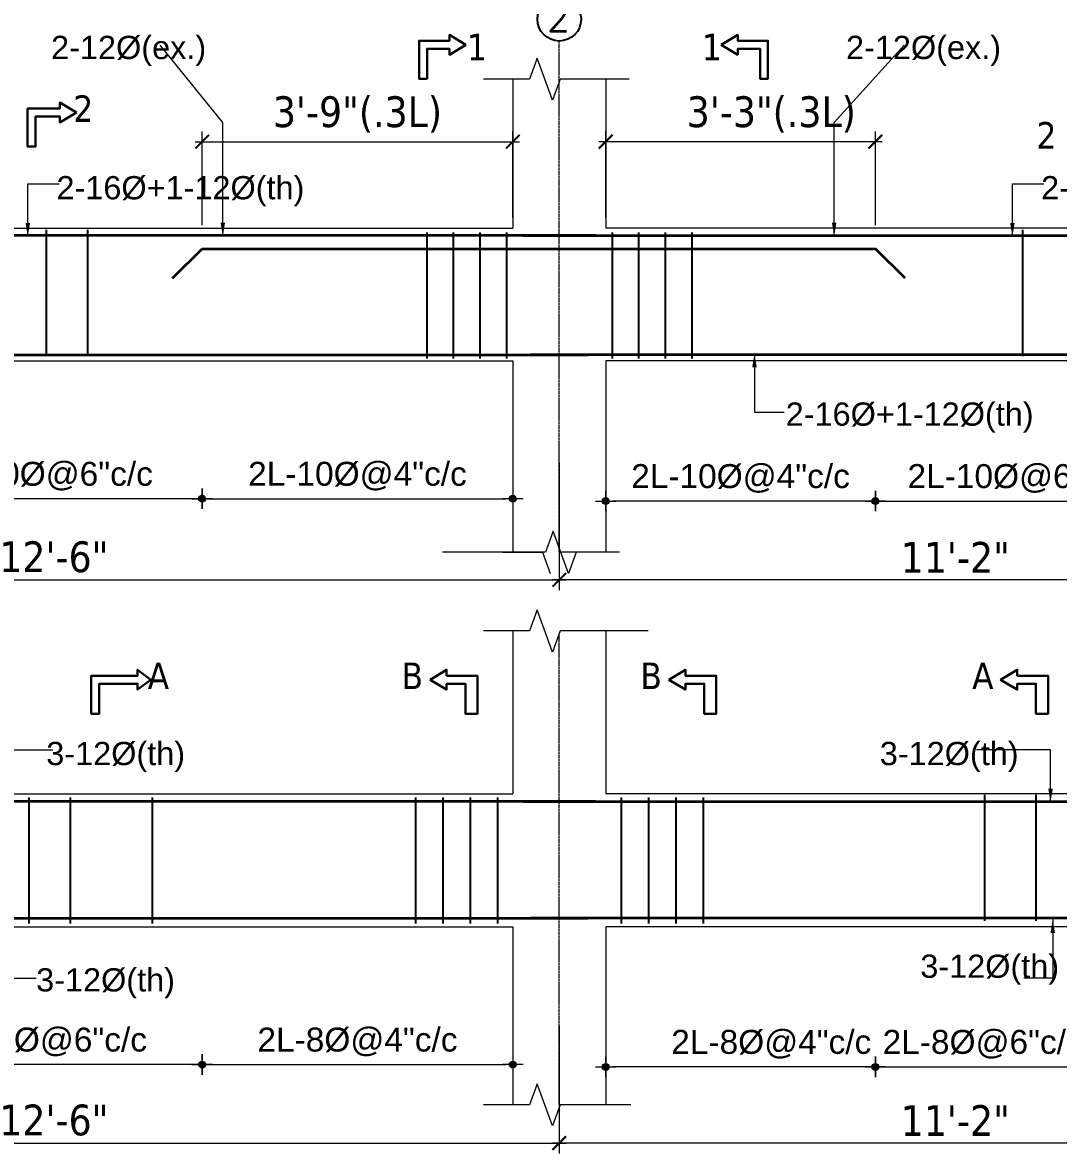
# Model space of a CAD drawing. Header units: inches. Extents: x 130993 to 274375, y -5108 to 103559.
# Drawn here: x 139394.2 to 139697.1, y 49363.1 to 49693.7 of the extents above; entities that cross this region are included whole.
import ezdxf

# ---------------------------------------------------------------- set-up
doc = ezdxf.new("R2010")
doc.units = ezdxf.units.IN
doc.header["$MEASUREMENT"] = 0
doc.header["$PDMODE"] = 2
doc.header["$PDSIZE"] = -3
doc.linetypes.add('CENTER2', pattern=[1.125, 0.75, -0.125, 0.125, -0.125])
for name, color, linetype, lineweight in [('Cen line', 5, 'CENTER2', 9), ('DIM', 5, 'Continuous', 9), ('DIMENSION', 142, 'Continuous', 20), ('HATCH', 9, 'Continuous', 9), ('LINE', 1, 'Continuous', 15), ('PLAN Stairs', 156, 'Continuous', 25), ('REN-1', 7, 'Continuous', 35), ('TEXT', 181, 'Continuous', 13), ('wall', 1, 'Continuous', 30)]:
    doc.layers.add(name, color=color, linetype=linetype, lineweight=lineweight)
doc.layers.add('STIRRUPS', color=7, linetype='Continuous')
doc.layers.add('T-TEXT', color=1, linetype='Continuous')
doc.styles.add('Arial', font='arial.ttf', dxfattribs={"width": 0.8, "height": 200})
doc.styles.add('ramon', font='arial.ttf', dxfattribs={"height": 7})
doc.styles.get("Standard").update_dxf_attribs({"font": 'txt.shx', "height": 6})
doc.styles.add('TAHOMA', font='tahoma.ttf', dxfattribs={"height": 9})
doc.dimstyles.new('1-2', dxfattribs={"dimscale": 0, "dimtxt": 8, "dimasz": 4, "dimexe": 3, "dimexo": 3, "dimgap": 3, "dimtad": 1, "dimdec": 0, "dimlfac": 0.25, "dimzin": 3, "dimdsep": 46, "dimlunit": 4, "dimtxsty": 'TAHOMA', "dimblk1": 'ARCHTICK', "dimblk2": 'ARCHTICK', "dimsah": 1, "dimcen": 0, "dimdle": 2, "dimclrd": 6, "dimclre": 6, "dimclrt": 7, "dimadec": 0, "dimazin": 0, "dimtfac": 0.333333, "dimtdec": 0, "dimtix": 1, "dimtofl": 0, "dimtmove": 0, "dimatfit": 2, "dimfxl": 1, "dimtolj": 1, "dimtzin": 0, "dimlwd": -1, "dimlwe": -1, "dimarcsym": 0})
doc.dimstyles.new('1-4', dxfattribs={"dimscale": 0, "dimtxt": 8, "dimasz": 4, "dimexe": 3, "dimexo": 3, "dimgap": 2, "dimtad": 1, "dimdec": 0, "dimlfac": 0.5, "dimzin": 3, "dimdsep": 46, "dimlunit": 4, "dimtxsty": 'TAHOMA', "dimblk1": 'ARCHTICK', "dimblk2": 'ARCHTICK', "dimsah": 1, "dimcen": 0, "dimdle": 2, "dimclrd": 6, "dimclre": 6, "dimclrt": 7, "dimadec": 0, "dimazin": 0, "dimtfac": 0.333333, "dimtdec": 0, "dimtmove": 1, "dimatfit": 2, "dimfxl": 1, "dimtolj": 1, "dimtzin": 0, "dimlwd": -1, "dimlwe": -1, "dimarcsym": 0})
doc.dimstyles.new('s4', dxfattribs={"dimtxt": 6, "dimasz": 2, "dimexe": 6, "dimexo": 18, "dimgap": 1.9375, "dimtad": 1, "dimdec": 0, "dimlfac": 0.5, "dimzin": 3, "dimdsep": 46, "dimlunit": 4, "dimtxsty": 'ramon', "dimblk": 'dot 2', "dimcen": 0.09375, "dimse1": 1, "dimse2": 1, "dimclrd": 1, "dimclre": 1, "dimclrt": 256, "dimadec": 0, "dimazin": 0, "dimtfac": 0.75, "dimtdec": 0, "dimtix": 1, "dimtmove": 1, "dimatfit": 3, "dimldrblk": 'DOT', "dimfxl": 1, "dimtolj": 1, "dimtzin": 0, "dimlwd": 9, "dimlwe": 9, "dimarcsym": 0})

# ---------------------------------------------------------------- blocks, each defined once
blk = doc.blocks.new('_ArchTick')
at = {"color": 0, "linetype": 'ByBlock', "const_width": 0.15}
blk.add_lwpolyline([(-0.5, -0.5), (0.5, 0.5)], dxfattribs=at)
blk = doc.blocks.new('*D2296')
at = {"layer": 'Defpoints', "color": 0}
for p in [(139551.13, 49568), (139818.72, 49568), (139551.13, 49530.81)]:
    blk.add_point(p, dxfattribs=at)
at = {"layer": 'DIMENSION', "color": 6}
for p, q in [((139551.13, 49565), (139551.13, 49527.81)), ((139818.72, 49565), (139818.72, 49527.81)), ((139820.72, 49530.81), (139549.13, 49530.81))]:
    blk.add_line(p, q, dxfattribs=at)
at = {"layer": 'DIMENSION', "color": 6, "xscale": 4, "yscale": 4, "zscale": 4, "rotation": 180}
blk.add_blockref('_ArchTick', (139551.13, 49530.81), dxfattribs=at)
at = {"layer": 'DIMENSION', "color": 6, "xscale": 4, "yscale": 4, "zscale": 4}
blk.add_blockref('_ArchTick', (139818.72, 49530.81), dxfattribs=at)
at = {"layer": 'DIMENSION', "color": 7, "insert": (139666.93, 49537.4), "char_height": 9, "attachment_point": 5, "style": 'TAHOMA'}
blk.add_mtext('\\A1;11\'-2"', dxfattribs=at)
blk = doc.blocks.new('*D2297')
at = {"layer": 'Defpoints', "color": 0}
for p in [(139818.72, 49431.94), (139551.13, 49403.34), (139551.13, 49366.15)]:
    blk.add_point(p, dxfattribs=at)
at = {"layer": 'DIMENSION', "color": 6}
for p, q in [((139818.72, 49428.94), (139818.72, 49363.15)), ((139551.13, 49400.34), (139551.13, 49363.15)), ((139820.72, 49366.15), (139549.13, 49366.15))]:
    blk.add_line(p, q, dxfattribs=at)
at = {"layer": 'DIMENSION', "color": 6, "xscale": 4, "yscale": 4, "zscale": 4, "rotation": 180}
blk.add_blockref('_ArchTick', (139551.13, 49366.15), dxfattribs=at)
at = {"layer": 'DIMENSION', "color": 6, "xscale": 4, "yscale": 4, "zscale": 4}
blk.add_blockref('_ArchTick', (139818.72, 49366.15), dxfattribs=at)
at = {"layer": 'DIMENSION', "color": 7, "insert": (139666.93, 49372.74), "char_height": 9, "attachment_point": 5, "style": 'TAHOMA'}
blk.add_mtext('\\A1;11\'-2"', dxfattribs=at)
blk = doc.blocks.new('*D2298')
at = {"layer": 'Defpoints', "color": 0}
for p in [(139564.71, 49658.91), (139564.71, 49633.61), (139643.56, 49631.51)]:
    blk.add_point(p, dxfattribs=at)
at = {"layer": 'DIM', "color": 6}
for p, q in [((139564.71, 49636.61), (139564.71, 49661.91)), ((139643.56, 49634.51), (139643.56, 49661.91)), ((139645.56, 49658.91), (139562.71, 49658.91))]:
    blk.add_line(p, q, dxfattribs=at)
at = {"layer": 'DIM', "color": 6, "xscale": 4, "yscale": 4, "zscale": 4, "rotation": 180}
blk.add_blockref('_ArchTick', (139564.71, 49658.91), dxfattribs=at)
at = {"layer": 'DIM', "color": 6, "xscale": 4, "yscale": 4, "zscale": 4}
blk.add_blockref('_ArchTick', (139643.56, 49658.91), dxfattribs=at)
at = {"layer": 'DIM', "color": 7, "insert": (139613.13, 49666.86), "char_height": 9, "attachment_point": 5, "style": 'TAHOMA'}
blk.add_mtext('\\A1;3\'-3"(.3L)', dxfattribs=at)
blk = doc.blocks.new('*D2300')
at = {"layer": 'Defpoints', "color": 0}
for p in [(139251.54, 49568), (139551.13, 49568), (139551.13, 49530.81)]:
    blk.add_point(p, dxfattribs=at)
at = {"layer": 'DIMENSION', "color": 6}
for p, q in [((139251.54, 49565), (139251.54, 49527.81)), ((139551.13, 49565), (139551.13, 49527.81)), ((139249.54, 49530.81), (139553.13, 49530.81))]:
    blk.add_line(p, q, dxfattribs=at)
at = {"layer": 'DIMENSION', "color": 6, "xscale": 4, "yscale": 4, "zscale": 4, "rotation": 180}
blk.add_blockref('_ArchTick', (139251.54, 49530.81), dxfattribs=at)
at = {"layer": 'DIMENSION', "color": 6, "xscale": 4, "yscale": 4, "zscale": 4}
blk.add_blockref('_ArchTick', (139551.13, 49530.81), dxfattribs=at)
at = {"layer": 'DIMENSION', "color": 7, "insert": (139403.34, 49537.49), "char_height": 9, "attachment_point": 5, "style": 'TAHOMA'}
blk.add_mtext('\\A1;12\'-6"', dxfattribs=at)
blk = doc.blocks.new('*D2301')
at = {"layer": 'Defpoints', "color": 0}
for p in [(139251.54, 49431.94), (139551.13, 49403.34), (139551.13, 49366.15)]:
    blk.add_point(p, dxfattribs=at)
at = {"layer": 'DIMENSION', "color": 6}
for p, q in [((139251.54, 49428.94), (139251.54, 49363.15)), ((139551.13, 49400.34), (139551.13, 49363.15)), ((139249.54, 49366.15), (139553.13, 49366.15))]:
    blk.add_line(p, q, dxfattribs=at)
at = {"layer": 'DIMENSION', "color": 6, "xscale": 4, "yscale": 4, "zscale": 4, "rotation": 180}
blk.add_blockref('_ArchTick', (139251.54, 49366.15), dxfattribs=at)
at = {"layer": 'DIMENSION', "color": 6, "xscale": 4, "yscale": 4, "zscale": 4}
blk.add_blockref('_ArchTick', (139551.13, 49366.15), dxfattribs=at)
at = {"layer": 'DIMENSION', "color": 7, "insert": (139403.34, 49372.83), "char_height": 9, "attachment_point": 5, "style": 'TAHOMA'}
blk.add_mtext('\\A1;12\'-6"', dxfattribs=at)
blk = doc.blocks.new('*D2302')
at = {"layer": 'Defpoints', "color": 0}
for p in [(139537.55, 49658.91), (139537.55, 49633.61), (139446.71, 49631.51)]:
    blk.add_point(p, dxfattribs=at)
at = {"layer": 'DIM', "color": 6}
for p, q in [((139446.71, 49634.51), (139446.71, 49661.91)), ((139537.55, 49636.61), (139537.55, 49661.91)), ((139444.71, 49658.91), (139539.55, 49658.91))]:
    blk.add_line(p, q, dxfattribs=at)
at = {"layer": 'DIM', "color": 6, "xscale": 4, "yscale": 4, "zscale": 4, "rotation": 180}
blk.add_blockref('_ArchTick', (139446.71, 49658.91), dxfattribs=at)
at = {"layer": 'DIM', "color": 6, "xscale": 4, "yscale": 4, "zscale": 4}
blk.add_blockref('_ArchTick', (139537.55, 49658.91), dxfattribs=at)
at = {"layer": 'DIM', "color": 7, "insert": (139492.13, 49666.86), "char_height": 9, "attachment_point": 5, "style": 'TAHOMA'}
blk.add_mtext('\\A1;3\'-9"(.3L)', dxfattribs=at)
blk = doc.blocks.new('dot1')
at = {"layer": 'HATCH'}
h = blk.add_hatch(color=256, dxfattribs=at)
edge = h.paths.add_edge_path()
edge.add_arc((0, 0), 1, 0, 360)
for p, q in [((3, 0), (-3, 0)), ((0, 3), (0, -3))]:
    blk.add_line(p, q, dxfattribs=at)
blk.add_circle((0, 0), 1, dxfattribs=at)
blk = doc.blocks.new('dot 2')
at = {"layer": 'HATCH', "xscale": 0.5, "yscale": 0.5, "zscale": 0.5}
blk.add_blockref('dot1', (0, 0), dxfattribs=at)
blk = doc.blocks.new('*D2305')
at = {"layer": 'Defpoints', "color": 0}
for p in [(139643.56, 49466.1), (139726.3, 49466.1), (139726.3, 49388.44)]:
    blk.add_point(p, dxfattribs=at)
at = {"layer": 'PLAN Stairs', "color": 1, "lineweight": 9}
blk.add_line((139645.56, 49388.44), (139724.3, 49388.44), dxfattribs=at)
at = {"layer": 'PLAN Stairs', "color": 1, "lineweight": 9, "xscale": 2, "yscale": 2, "zscale": 2, "rotation": 180}
blk.add_blockref('dot 2', (139643.56, 49388.44), dxfattribs=at)
at = {"layer": 'PLAN Stairs', "color": 1, "lineweight": 9, "xscale": 2, "yscale": 2, "zscale": 2}
blk.add_blockref('dot 2', (139726.3, 49388.44), dxfattribs=at)
at = {"layer": 'PLAN Stairs', "insert": (139674.93, 49395.04), "char_height": 7, "attachment_point": 5, "style": 'ramon'}
blk.add_mtext('\\A1;2L-8%%C@6"c/c', dxfattribs=at)
blk = doc.blocks.new('_Dot')
at = {"color": 0, "linetype": 'ByBlock', "lineweight": -2}
blk.add_line((-0.5, 0), (-1, 0), dxfattribs=at)
at = {"color": 0, "linetype": 'ByBlock', "const_width": 0.5}
blk.add_lwpolyline([(-0.25, 0, 1), (0.25, 0, 1)], format="xyb", close=True, dxfattribs=at)
blk = doc.blocks.new('*D2306')
at = {"layer": 'Defpoints', "color": 0}
for p in [(139564.71, 49468.21), (139643.56, 49466.1), (139564.71, 49388.44)]:
    blk.add_point(p, dxfattribs=at)
at = {"layer": 'PLAN Stairs', "color": 1, "lineweight": 9}
blk.add_line((139641.56, 49388.44), (139566.71, 49388.44), dxfattribs=at)
at = {"layer": 'PLAN Stairs', "color": 1, "lineweight": 9, "xscale": 2, "yscale": 2, "zscale": 2, "rotation": 180}
blk.add_blockref('dot 2', (139564.71, 49388.44), dxfattribs=at)
at = {"layer": 'PLAN Stairs', "color": 1, "lineweight": 9, "xscale": 2, "yscale": 2, "zscale": 2}
blk.add_blockref('dot 2', (139643.56, 49388.44), dxfattribs=at)
at = {"layer": 'PLAN Stairs', "insert": (139613.13, 49395.04), "char_height": 7, "attachment_point": 5, "style": 'ramon'}
blk.add_mtext('\\A1;2L-8%%C@4"c/c', dxfattribs=at)
blk = doc.blocks.new('*D2308')
at = {"layer": 'Defpoints', "color": 0}
for p in [(139355.96, 49466.78), (139446.71, 49466.78), (139355.96, 49389.12)]:
    blk.add_point(p, dxfattribs=at)
at = {"layer": 'PLAN Stairs', "color": 1, "lineweight": 9}
blk.add_line((139444.71, 49389.12), (139357.96, 49389.12), dxfattribs=at)
at = {"layer": 'PLAN Stairs', "color": 1, "lineweight": 9, "xscale": 2, "yscale": 2, "zscale": 2, "rotation": 180}
blk.add_blockref('dot 2', (139355.96, 49389.12), dxfattribs=at)
at = {"layer": 'PLAN Stairs', "color": 1, "lineweight": 9, "xscale": 2, "yscale": 2, "zscale": 2}
blk.add_blockref('dot 2', (139446.71, 49389.12), dxfattribs=at)
at = {"layer": 'PLAN Stairs', "insert": (139401.34, 49395.72), "char_height": 7, "attachment_point": 5, "style": 'ramon'}
blk.add_mtext('\\A1;2L-8%%C@6"c/c', dxfattribs=at)
blk = doc.blocks.new('*D2309')
at = {"layer": 'Defpoints', "color": 0}
for p in [(139537.55, 49468.89), (139446.71, 49466.78), (139537.55, 49389.12)]:
    blk.add_point(p, dxfattribs=at)
at = {"layer": 'PLAN Stairs', "color": 1, "lineweight": 9}
blk.add_line((139448.71, 49389.12), (139535.55, 49389.12), dxfattribs=at)
at = {"layer": 'PLAN Stairs', "color": 1, "lineweight": 9, "xscale": 2, "yscale": 2, "zscale": 2, "rotation": 180}
blk.add_blockref('dot 2', (139446.71, 49389.12), dxfattribs=at)
at = {"layer": 'PLAN Stairs', "color": 1, "lineweight": 9, "xscale": 2, "yscale": 2, "zscale": 2}
blk.add_blockref('dot 2', (139537.55, 49389.12), dxfattribs=at)
at = {"layer": 'PLAN Stairs', "insert": (139492.13, 49395.72), "char_height": 7, "attachment_point": 5, "style": 'ramon'}
blk.add_mtext('\\A1;2L-8%%C@4"c/c', dxfattribs=at)
blk = doc.blocks.new('*D2311')
at = {"layer": 'Defpoints', "color": 0}
for p in [(139643.56, 49631.51), (139726.3, 49631.51), (139726.3, 49553.85)]:
    blk.add_point(p, dxfattribs=at)
at = {"layer": 'PLAN Stairs', "color": 1, "lineweight": 9}
blk.add_line((139645.56, 49553.85), (139724.3, 49553.85), dxfattribs=at)
at = {"layer": 'PLAN Stairs', "color": 1, "lineweight": 9, "xscale": 2, "yscale": 2, "zscale": 2, "rotation": 180}
blk.add_blockref('dot 2', (139643.56, 49553.85), dxfattribs=at)
at = {"layer": 'PLAN Stairs', "color": 1, "lineweight": 9, "xscale": 2, "yscale": 2, "zscale": 2}
blk.add_blockref('dot 2', (139726.3, 49553.85), dxfattribs=at)
at = {"layer": 'PLAN Stairs', "insert": (139684.93, 49560.44), "char_height": 7, "attachment_point": 5, "style": 'ramon'}
blk.add_mtext('\\A1;{\\fArial Baltic|b0|i0|c186|p34;2L-}10{\\fArial Baltic|b0|i0|c186|p34;%%C@6"c/c}', dxfattribs=at)
blk = doc.blocks.new('*D2312')
at = {"layer": 'Defpoints', "color": 0}
for p in [(139564.71, 49633.61), (139643.56, 49631.51), (139564.71, 49553.85)]:
    blk.add_point(p, dxfattribs=at)
at = {"layer": 'PLAN Stairs', "color": 1, "lineweight": 9}
blk.add_line((139641.56, 49553.85), (139566.71, 49553.85), dxfattribs=at)
at = {"layer": 'PLAN Stairs', "color": 1, "lineweight": 9, "xscale": 2, "yscale": 2, "zscale": 2, "rotation": 180}
blk.add_blockref('dot 2', (139564.71, 49553.85), dxfattribs=at)
at = {"layer": 'PLAN Stairs', "color": 1, "lineweight": 9, "xscale": 2, "yscale": 2, "zscale": 2}
blk.add_blockref('dot 2', (139643.56, 49553.85), dxfattribs=at)
at = {"layer": 'PLAN Stairs', "insert": (139604.13, 49560.44), "char_height": 7, "attachment_point": 5, "style": 'ramon'}
blk.add_mtext('\\A1;{\\fArial Baltic|b0|i0|c186|p34;2L-}10{\\fArial Baltic|b0|i0|c186|p34;%%C@4"c/c}', dxfattribs=at)
blk = doc.blocks.new('*D2314')
at = {"layer": 'Defpoints', "color": 0}
for p in [(139355.96, 49632.19), (139446.71, 49632.19), (139355.96, 49554.53)]:
    blk.add_point(p, dxfattribs=at)
at = {"layer": 'PLAN Stairs', "color": 1, "lineweight": 9}
blk.add_line((139444.71, 49554.53), (139357.96, 49554.53), dxfattribs=at)
at = {"layer": 'PLAN Stairs', "color": 1, "lineweight": 9, "xscale": 2, "yscale": 2, "zscale": 2, "rotation": 180}
blk.add_blockref('dot 2', (139355.96, 49554.53), dxfattribs=at)
at = {"layer": 'PLAN Stairs', "color": 1, "lineweight": 9, "xscale": 2, "yscale": 2, "zscale": 2}
blk.add_blockref('dot 2', (139446.71, 49554.53), dxfattribs=at)
at = {"layer": 'PLAN Stairs', "insert": (139400.34, 49561.12), "char_height": 7, "attachment_point": 5, "style": 'ramon'}
blk.add_mtext('\\A1;{\\fArial Baltic|b0|i0|c186|p34;2L-}10{\\fArial Baltic|b0|i0|c186|p34;%%C@6"c/c}', dxfattribs=at)
blk = doc.blocks.new('*D2315')
at = {"layer": 'Defpoints', "color": 0}
for p in [(139446.71, 49632.19), (139537.55, 49634.29), (139537.55, 49554.53)]:
    blk.add_point(p, dxfattribs=at)
at = {"layer": 'PLAN Stairs', "color": 1, "lineweight": 9}
blk.add_line((139448.71, 49554.53), (139535.55, 49554.53), dxfattribs=at)
at = {"layer": 'PLAN Stairs', "color": 1, "lineweight": 9, "xscale": 2, "yscale": 2, "zscale": 2, "rotation": 180}
blk.add_blockref('dot 2', (139446.71, 49554.53), dxfattribs=at)
at = {"layer": 'PLAN Stairs', "color": 1, "lineweight": 9, "xscale": 2, "yscale": 2, "zscale": 2}
blk.add_blockref('dot 2', (139537.55, 49554.53), dxfattribs=at)
at = {"layer": 'PLAN Stairs', "insert": (139492.13, 49561.12), "char_height": 7, "attachment_point": 5, "style": 'ramon'}
blk.add_mtext('\\A1;{\\fArial Baltic|b0|i0|c186|p34;2L-}10{\\fArial Baltic|b0|i0|c186|p34;%%C@4"c/c}', dxfattribs=at)
blk = doc.blocks.new('*D2876')
at = {"layer": 'Defpoints', "color": 0, "ltscale": 10}
for p in [(135095.65, 50564.6), (135115.1, 50564.6), (135090.4, 50560.85)]:
    blk.add_point(p, dxfattribs=at)
at = {"layer": 'Defpoints', "color": 0}
for p in [(146892.3, 49597.66), (146905.44, 49597.66), (146905.44, 49563.66)]:
    blk.add_point(p, dxfattribs=at)
at = {"layer": 'DIM', "color": 6}
for p, q in [((146892.3, 49561.66), (146892.3, 49599.66)), ((146902.44, 49597.66), (146889.3, 49597.66)), ((146902.44, 49563.66), (146889.3, 49563.66))]:
    blk.add_line(p, q, dxfattribs=at)
at = {"layer": 'DIMENSION', "color": 6, "ltscale": 10}
for p, q in [((135115.1, 50564.6), (135115.1, 50568.6)), ((135098.65, 50564.6), (135118.1, 50564.6)), ((135093.4, 50560.85), (135118.1, 50560.85)), ((135115.1, 50560.85), (135115.1, 50556.85))]:
    blk.add_line(p, q, dxfattribs=at)
at = {"layer": 'DIM', "color": 6, "xscale": 4, "yscale": 4, "zscale": 4}
for p, rotation in [((146892.3, 49597.66), 90), ((146892.3, 49563.66), 270)]:
    blk.add_blockref('_ArchTick', p, dxfattribs=dict(at, rotation=rotation))
at = {"layer": 'DIMENSION', "color": 6, "ltscale": 10, "xscale": 4, "yscale": 4, "zscale": 4}
for p, rotation in [((135115.1, 50564.6), 270), ((135115.1, 50560.85), 90)]:
    blk.add_blockref('_ArchTick', p, dxfattribs=dict(at, rotation=rotation))
at = {"layer": 'DIM', "color": 7, "insert": (146885.69, 49580.66), "char_height": 9, "attachment_point": 5, "rotation": 90, "style": 'TAHOMA'}
blk.add_mtext('\\A1;1\'-5"', dxfattribs=at)
at = {"layer": 'DIMENSION', "color": 7, "ltscale": 10, "insert": (135107.49, 50562.72), "char_height": 9, "attachment_point": 5, "rotation": 90, "style": 'TAHOMA'}
blk.add_mtext('\\A1;1.5"', dxfattribs=at)
blk = doc.blocks.new('*D2877')
at = {"layer": 'Defpoints', "color": 0, "ltscale": 10}
for p in [(135090.4, 50560.85), (135115.1, 50560.85), (135090.98, 50501.1)]:
    blk.add_point(p, dxfattribs=at)
at = {"layer": 'Defpoints', "color": 0}
for p in [(146905.44, 49563.66), (146923.44, 49563.66), (146923.44, 49547.55)]:
    blk.add_point(p, dxfattribs=at)
at = {"layer": 'DIM', "color": 6}
for p, q in [((146905.44, 49560.66), (146905.44, 49544.55)), ((146923.44, 49560.66), (146923.44, 49544.55)), ((146903.44, 49547.55), (146925.44, 49547.55))]:
    blk.add_line(p, q, dxfattribs=at)
at = {"layer": 'DIMENSION', "color": 6, "ltscale": 10}
for p, q in [((135115.1, 50499.1), (135115.1, 50562.85)), ((135093.4, 50560.85), (135118.1, 50560.85)), ((135093.98, 50501.1), (135118.1, 50501.1))]:
    blk.add_line(p, q, dxfattribs=at)
at = {"layer": 'DIM', "color": 6, "xscale": 4, "yscale": 4, "zscale": 4, "rotation": 180}
blk.add_blockref('_ArchTick', (146905.44, 49547.55), dxfattribs=at)
at = {"layer": 'DIM', "color": 6, "xscale": 4, "yscale": 4, "zscale": 4}
blk.add_blockref('_ArchTick', (146923.44, 49547.55), dxfattribs=at)
at = {"layer": 'DIMENSION', "color": 6, "ltscale": 10, "xscale": 4, "yscale": 4, "zscale": 4}
for p, rotation in [((135115.1, 50560.85), 90), ((135115.1, 50501.1), 270)]:
    blk.add_blockref('_ArchTick', p, dxfattribs=dict(at, rotation=rotation))
at = {"layer": 'DIM', "color": 7, "insert": (146909.44, 49554.22), "char_height": 9, "attachment_point": 5, "style": 'TAHOMA'}
blk.add_mtext('\\A1;9"', dxfattribs=at)
at = {"layer": 'DIMENSION', "color": 7, "ltscale": 10, "insert": (135107.58, 50530.97), "char_height": 9, "attachment_point": 5, "rotation": 90, "style": 'TAHOMA'}
blk.add_mtext('\\A1;1-1"', dxfattribs=at)
blk = doc.blocks.new('*D2878')
at = {"layer": 'Defpoints', "color": 0, "ltscale": 10}
for p in [(135023.08, 50564.6), (135031.65, 50564.6), (135031.65, 50501.1)]:
    blk.add_point(p, dxfattribs=at)
at = {"layer": 'Defpoints', "color": 0}
for p in [(146940.3, 49432.18), (146953.44, 49432.18), (146953.44, 49404.18)]:
    blk.add_point(p, dxfattribs=at)
at = {"layer": 'DIM', "color": 6}
for p, q in [((146940.3, 49402.18), (146940.3, 49434.18)), ((146950.44, 49432.18), (146937.3, 49432.18)), ((146950.44, 49404.18), (146937.3, 49404.18))]:
    blk.add_line(p, q, dxfattribs=at)
at = {"layer": 'DIMENSION', "color": 6, "ltscale": 10}
for p, q in [((135028.65, 50564.6), (135020.08, 50564.6)), ((135023.08, 50499.1), (135023.08, 50566.6)), ((135028.65, 50501.1), (135020.08, 50501.1))]:
    blk.add_line(p, q, dxfattribs=at)
at = {"layer": 'DIM', "color": 6, "xscale": 4, "yscale": 4, "zscale": 4}
for p, rotation in [((146940.3, 49432.18), 90), ((146940.3, 49404.18), 270)]:
    blk.add_blockref('_ArchTick', p, dxfattribs=dict(at, rotation=rotation))
at = {"layer": 'DIMENSION', "color": 6, "ltscale": 10, "xscale": 4, "yscale": 4, "zscale": 4}
for p, rotation in [((135023.08, 50564.6), 90), ((135023.08, 50501.1), 270)]:
    blk.add_blockref('_ArchTick', p, dxfattribs=dict(at, rotation=rotation))
at = {"layer": 'DIM', "color": 7, "insert": (146933.71, 49420.18), "char_height": 9, "attachment_point": 5, "rotation": 90, "style": 'TAHOMA'}
blk.add_mtext('\\A1;1\'-2"', dxfattribs=at)
at = {"layer": 'DIMENSION', "color": 7, "ltscale": 10, "insert": (135015.56, 50532.85), "char_height": 9, "attachment_point": 5, "rotation": 90, "style": 'TAHOMA'}
blk.add_mtext('\\A1;1\'-4"', dxfattribs=at)
blk = doc.blocks.new('*D2879')
at = {"layer": 'Defpoints', "color": 0, "ltscale": 10}
for p in [(135031.65, 50574.69), (135031.65, 50564.6), (135095.65, 50564.6)]:
    blk.add_point(p, dxfattribs=at)
at = {"layer": 'Defpoints', "color": 0}
for p in [(146953.44, 49404.18), (146971.44, 49404.18), (146971.44, 49388.07)]:
    blk.add_point(p, dxfattribs=at)
at = {"layer": 'DIM', "color": 6}
for p, q in [((146953.44, 49401.18), (146953.44, 49385.07)), ((146971.44, 49401.18), (146971.44, 49385.07)), ((146951.44, 49388.07), (146973.44, 49388.07))]:
    blk.add_line(p, q, dxfattribs=at)
at = {"layer": 'DIMENSION', "color": 6, "ltscale": 10}
for p, q in [((135031.65, 50567.6), (135031.65, 50577.69)), ((135095.65, 50567.6), (135095.65, 50577.69)), ((135097.65, 50574.69), (135029.65, 50574.69))]:
    blk.add_line(p, q, dxfattribs=at)
at = {"layer": 'DIM', "color": 6, "xscale": 4, "yscale": 4, "zscale": 4, "rotation": 180}
blk.add_blockref('_ArchTick', (146953.44, 49388.07), dxfattribs=at)
at = {"layer": 'DIM', "color": 6, "xscale": 4, "yscale": 4, "zscale": 4}
blk.add_blockref('_ArchTick', (146971.44, 49388.07), dxfattribs=at)
at = {"layer": 'DIMENSION', "color": 6, "ltscale": 10, "xscale": 4, "yscale": 4, "zscale": 4, "rotation": 180}
blk.add_blockref('_ArchTick', (135031.65, 50574.69), dxfattribs=at)
at = {"layer": 'DIMENSION', "color": 6, "ltscale": 10, "xscale": 4, "yscale": 4, "zscale": 4}
blk.add_blockref('_ArchTick', (135095.65, 50574.69), dxfattribs=at)
at = {"layer": 'DIM', "color": 7, "insert": (146963.44, 49394.75), "char_height": 9, "attachment_point": 5, "style": 'TAHOMA'}
blk.add_mtext('\\A1;9"', dxfattribs=at)
at = {"layer": 'DIMENSION', "color": 7, "ltscale": 10, "insert": (135063.65, 50582.21), "char_height": 9, "attachment_point": 5, "style": 'TAHOMA'}
blk.add_mtext('\\A1;1\'-4"', dxfattribs=at)
blk = doc.blocks.new('*D2856')
at = {"layer": 'Defpoints', "color": 0, "ltscale": 10}
for p in [(135232.92, 50564.6), (135252.37, 50564.6), (135227.67, 50560.85)]:
    blk.add_point(p, dxfattribs=at)
at = {"layer": 'Defpoints', "color": 0}
for p in [(148024, 49558.86), (148144, 49558.86), (148024, 49541.07)]:
    blk.add_point(p, dxfattribs=at)
at = {"layer": 'DIMENSION', "color": 6, "ltscale": 10}
for p, q in [((135252.37, 50564.6), (135252.37, 50568.6)), ((135235.92, 50564.6), (135255.37, 50564.6)), ((135230.67, 50560.85), (135255.37, 50560.85)), ((135252.37, 50560.85), (135252.37, 50556.85))]:
    blk.add_line(p, q, dxfattribs=at)
at = {"layer": 'DIMENSION', "color": 6}
for p, q in [((148024, 49555.86), (148024, 49538.07)), ((148144, 49555.86), (148144, 49538.07)), ((148146, 49541.07), (148022, 49541.07))]:
    blk.add_line(p, q, dxfattribs=at)
at = {"layer": 'DIMENSION', "color": 6, "ltscale": 10, "xscale": 4, "yscale": 4, "zscale": 4}
for p, rotation in [((135252.37, 50564.6), 270), ((135252.37, 50560.85), 90)]:
    blk.add_blockref('_ArchTick', p, dxfattribs=dict(at, rotation=rotation))
at = {"layer": 'DIMENSION', "color": 6, "xscale": 4, "yscale": 4, "zscale": 4, "rotation": 180}
blk.add_blockref('_ArchTick', (148024, 49541.07), dxfattribs=at)
at = {"layer": 'DIMENSION', "color": 6, "xscale": 4, "yscale": 4, "zscale": 4}
blk.add_blockref('_ArchTick', (148144, 49541.07), dxfattribs=at)
at = {"layer": 'DIMENSION', "color": 7, "ltscale": 10, "insert": (135244.76, 50562.72), "char_height": 9, "attachment_point": 5, "rotation": 90, "style": 'TAHOMA'}
blk.add_mtext('\\A1;1.5"', dxfattribs=at)
at = {"layer": 'DIMENSION', "color": 7, "insert": (148084, 49547.75), "char_height": 9, "attachment_point": 5, "style": 'TAHOMA'}
blk.add_mtext('\\A1;5\'-0"', dxfattribs=at)
blk = doc.blocks.new('*D2872')
at = {"layer": 'Defpoints', "color": 0, "ltscale": 10}
for p in [(134950.38, 50560.85), (134975.07, 50560.85), (134950.96, 50501.1)]:
    blk.add_point(p, dxfattribs=at)
at = {"layer": 'Defpoints', "color": 0}
for p in [(147453.24, 49564.29), (147333.24, 49558.86), (147453.24, 49539.96)]:
    blk.add_point(p, dxfattribs=at)
at = {"layer": 'DIMENSION', "color": 6, "ltscale": 10}
for p, q in [((134975.07, 50499.1), (134975.07, 50562.85)), ((134953.38, 50560.85), (134978.07, 50560.85)), ((134953.96, 50501.1), (134978.07, 50501.1))]:
    blk.add_line(p, q, dxfattribs=at)
at = {"layer": 'PLAN Stairs', "color": 1, "lineweight": 9}
blk.add_line((147335.24, 49539.96), (147451.24, 49539.96), dxfattribs=at)
at = {"layer": 'DIMENSION', "color": 6, "ltscale": 10, "xscale": 4, "yscale": 4, "zscale": 4}
for p, rotation in [((134975.07, 50560.85), 90), ((134975.07, 50501.1), 270)]:
    blk.add_blockref('_ArchTick', p, dxfattribs=dict(at, rotation=rotation))
at = {"layer": 'PLAN Stairs', "color": 1, "lineweight": 9, "xscale": 2, "yscale": 2, "zscale": 2, "rotation": 180}
blk.add_blockref('dot 2', (147333.24, 49539.96), dxfattribs=at)
at = {"layer": 'PLAN Stairs', "color": 1, "lineweight": 9, "xscale": 2, "yscale": 2, "zscale": 2}
blk.add_blockref('dot 2', (147453.24, 49539.96), dxfattribs=at)
at = {"layer": 'DIMENSION', "color": 7, "ltscale": 10, "insert": (134967.56, 50530.97), "char_height": 9, "attachment_point": 5, "rotation": 90, "style": 'TAHOMA'}
blk.add_mtext('\\A1;1-1"', dxfattribs=at)
at = {"layer": 'PLAN Stairs', "insert": (147393.24, 49545.47), "char_height": 7, "attachment_point": 5, "style": 'ramon'}
blk.add_mtext('\\A1;5\'-0"', dxfattribs=at)

msp = doc.modelspace()

# ---------------------------------------------------------------- linework, layer by layer
at = {"layer": 'Cen line'}
for p, q in [((139551.13, 49539.08), (139551.13, 49688.34)), ((139551.13, 49377.55), (139551.13, 49515.07))]:
    msp.add_line(p, q, dxfattribs=at)
at = {"layer": 'DIMENSION'}
msp.add_lwpolyline([(139512.77, 49633.61), (139537.55, 49633.61)], dxfattribs=at)
at = {"layer": 'HATCH'}
for p, q in [((139544.7, 49683.36), (139542.45, 49677.19)), ((139544.7, 49683.36), (139542.45, 49677.19)), ((139544.7, 49683.36), (139542.45, 49677.19)), ((139549.19, 49671.02), (139544.7, 49683.36)), ((139551.43, 49677.19), (139549.19, 49671.02)), ((139549.33, 49545.05), (139547.08, 49538.87)), ((139553.82, 49532.7), (139549.33, 49545.05)), ((139553.82, 49532.7), (139549.33, 49545.05)), ((139546.2, 49538.87), (139548.45, 49532.7)), ((139556.06, 49538.87), (139553.82, 49532.7)), ((139556.06, 49538.87), (139553.82, 49532.7)), ((139544.7, 49522.06), (139542.45, 49515.89)), ((139544.7, 49522.06), (139542.45, 49515.89)), ((139544.7, 49522.06), (139542.45, 49515.89)), ((139549.19, 49509.72), (139544.7, 49522.06)), ((139551.43, 49515.89), (139549.19, 49509.72)), ((139544.7, 49383.52), (139542.45, 49377.35)), ((139544.7, 49383.52), (139542.45, 49377.35)), ((139544.7, 49383.52), (139542.45, 49377.35)), ((139549.19, 49371.18), (139544.7, 49383.52)), ((139551.43, 49377.35), (139549.19, 49371.18))]:
    msp.add_line(p, q, dxfattribs=at)
at = {"layer": 'HATCH', "linetype": 'Continuous'}
for points in [[(139542.45, 49677.19), (139528.96, 49677.19)], [(139542.45, 49677.19), (139528.96, 49677.19)], [(139542.45, 49677.19), (139528.96, 49677.19)], [(139568.79, 49677.19), (139551.43, 49677.19)], [(139571.62, 49677.19), (139551.43, 49677.19)], [(139571.62, 49677.19), (139551.43, 49677.19)], [(139542.45, 49538.87), (139516.96, 49538.87)], [(139547.08, 49538.87), (139533.59, 49538.87)], [(139547.08, 49538.87), (139533.59, 49538.87)], [(139534.67, 49538.87), (139546.2, 49538.87)], [(139568.79, 49538.87), (139551.43, 49538.87)], [(139567.6, 49538.87), (139556.06, 49538.87)], [(139567.6, 49538.87), (139556.06, 49538.87)], [(139542.45, 49515.89), (139528.96, 49515.89)], [(139542.45, 49515.89), (139528.96, 49515.89)], [(139542.45, 49515.89), (139528.96, 49515.89)], [(139568.79, 49515.89), (139551.43, 49515.89)], [(139577.15, 49515.89), (139551.43, 49515.89)], [(139577.15, 49515.89), (139551.43, 49515.89)], [(139542.45, 49377.35), (139528.96, 49377.35)], [(139542.45, 49377.35), (139528.96, 49377.35)], [(139542.45, 49377.35), (139528.96, 49377.35)], [(139568.79, 49377.35), (139551.43, 49377.35)], [(139572.09, 49377.35), (139551.43, 49377.35)], [(139572.09, 49377.35), (139551.43, 49377.35)]]:
    msp.add_lwpolyline(points, dxfattribs=at)
at = {"layer": 'LINE'}
for p, q in [((139537.55, 49677.19), (139537.55, 49633.61)), ((139537.55, 49677.19), (139537.55, 49633.61)), ((139537.55, 49677.19), (139537.55, 49633.61)), ((139537.55, 49677.19), (139537.55, 49633.61)), ((139537.55, 49677.19), (139537.55, 49633.61)), ((139564.71, 49677.19), (139564.71, 49633.61)), ((139564.71, 49677.19), (139564.71, 49633.61)), ((139265.12, 49633.61), (139537.55, 49633.61)), ((139805.14, 49633.61), (139564.71, 49633.61)), ((139265.12, 49594.81), (139537.55, 49594.81)), ((139537.55, 49594.81), (139537.55, 49538.87)), ((139537.55, 49594.81), (139537.55, 49538.87)), ((139537.55, 49594.81), (139537.55, 49538.87)), ((139537.55, 49594.81), (139537.55, 49538.87)), ((139537.55, 49594.81), (139537.55, 49538.87)), ((139564.71, 49594.81), (139564.71, 49538.87)), ((139805.14, 49594.81), (139564.71, 49594.81)), ((139564.71, 49594.81), (139564.71, 49538.87)), ((139537.55, 49515.89), (139537.55, 49468.28)), ((139537.55, 49515.89), (139537.55, 49468.28)), ((139537.55, 49515.89), (139537.55, 49468.28)), ((139537.55, 49515.89), (139537.55, 49468.28)), ((139537.55, 49515.89), (139537.55, 49468.28)), ((139564.71, 49515.89), (139564.71, 49468.28)), ((139564.71, 49515.89), (139564.71, 49468.28)), ((139265.12, 49468.28), (139537.55, 49468.28)), ((139805.14, 49468.28), (139564.71, 49468.28)), ((139265.12, 49429.41), (139537.55, 49429.41)), ((139537.55, 49429.41), (139537.55, 49377.35)), ((139537.55, 49429.41), (139537.55, 49377.35)), ((139537.55, 49429.41), (139537.55, 49377.35)), ((139537.55, 49429.41), (139537.55, 49377.35)), ((139537.55, 49429.41), (139537.55, 49377.35)), ((139564.71, 49429.41), (139564.71, 49377.35)), ((139564.71, 49429.41), (139564.71, 49377.35)), ((139805.14, 49429.41), (139564.71, 49429.41))]:
    msp.add_line(p, q, dxfattribs=at)
at = {"layer": 'REN-1'}
for p, q in [((139561.73, 49631.51), (139240.95, 49631.51)), ((139540.54, 49631.51), (139829.32, 49631.51)), ((139438.03, 49619.04), (139446.71, 49627.63)), ((139446.71, 49627.63), (139643.56, 49627.63)), ((139540.54, 49627.63), (139624.17, 49627.63)), ((139652.23, 49619.04), (139643.56, 49627.63)), ((139243.21, 49596.59), (139559.46, 49596.6)), ((139827.05, 49596.59), (139542.81, 49596.6)), ((139561.73, 49466.04), (139244.29, 49466.04)), ((139540.54, 49466.04), (139825.98, 49466.04)), ((139540.54, 49466.04), (139547.72, 49466.04)), ((139242.02, 49431.94), (139559.46, 49431.94)), ((139828.25, 49431.94), (139542.81, 49431.94)), ((139549.98, 49431.94), (139542.81, 49431.94))]:
    msp.add_line(p, q, dxfattribs=at)
at = {"layer": 'STIRRUPS'}
for p, q in [((139401.15, 49633.12), (139401.15, 49596.25)), ((139413.15, 49633.12), (139413.15, 49596.25)), ((139512.4, 49632.36), (139512.4, 49595.49)), ((139520.16, 49632.36), (139520.16, 49595.49)), ((139527.92, 49632.36), (139527.92, 49595.49)), ((139535.68, 49632.36), (139535.68, 49595.49)), ((139566.59, 49632.36), (139566.59, 49595.49)), ((139574.35, 49632.36), (139574.35, 49595.49)), ((139582.11, 49632.36), (139582.11, 49595.49)), ((139589.87, 49632.36), (139589.87, 49595.49)), ((139686.54, 49633.12), (139686.54, 49596.25)), ((139396.08, 49467.23), (139396.08, 49430.36)), ((139408.08, 49467.23), (139408.08, 49430.36)), ((139408.08, 49467.23), (139408.08, 49430.36)), ((139432.08, 49467.23), (139432.08, 49430.36)), ((139509.08, 49467.23), (139509.08, 49430.36)), ((139517.08, 49467.23), (139517.08, 49430.36)), ((139525.08, 49467.23), (139525.08, 49430.36)), ((139533.08, 49467.23), (139533.08, 49430.36)), ((139569.19, 49467.23), (139569.19, 49430.36)), ((139577.19, 49467.23), (139577.19, 49430.36)), ((139585.19, 49467.23), (139585.19, 49430.36)), ((139593.19, 49467.23), (139593.19, 49430.36)), ((139675.5, 49467.97), (139675.5, 49431.11)), ((139690.5, 49467.97), (139690.5, 49431.11))]:
    msp.add_line(p, q, dxfattribs=at)
at = {"layer": 'T-TEXT', "ltscale": 0.5}
msp.add_circle((139551.13, 49694.72), 6.38, dxfattribs=at)
at = {"layer": 'wall'}
for points in [[(139523.86, 49687.23), (139519, 49690.13), (139519, 49688.4), (139510.16, 49688.4), (139510.16, 49677.29), (139512.49, 49677.29), (139512.49, 49686.07), (139519, 49686.07), (139519, 49684.34)], [(139598.45, 49687.23), (139603.32, 49690.13), (139603.32, 49688.4), (139612.16, 49688.4), (139612.16, 49677.29), (139609.83, 49677.29), (139609.83, 49686.07), (139603.32, 49686.07), (139603.32, 49684.34)], [(139409.95, 49667.45), (139405.09, 49670.34), (139405.09, 49668.61), (139395.69, 49668.61), (139395.69, 49657.5), (139398.02, 49657.5), (139398.02, 49666.28), (139405.09, 49666.28), (139405.09, 49664.56)], [(139431.7, 49501.61), (139427.84, 49504.51), (139427.84, 49502.78), (139414.31, 49502.78), (139414.31, 49491.67), (139416.63, 49491.67), (139416.63, 49500.45), (139427.84, 49500.45), (139427.84, 49498.72)], [(139513.35, 49501.61), (139518.21, 49504.51), (139518.21, 49502.78), (139527.21, 49502.78), (139527.21, 49491.67), (139523.68, 49491.67), (139523.68, 49500.45), (139518.21, 49500.45), (139518.21, 49498.72)], [(139583.18, 49501.61), (139588.04, 49504.51), (139588.04, 49502.78), (139597.04, 49502.78), (139597.04, 49491.67), (139593.51, 49491.67), (139593.51, 49500.45), (139588.04, 49500.45), (139588.04, 49498.72)], [(139680.18, 49501.61), (139685.04, 49504.51), (139685.04, 49502.78), (139694.04, 49502.78), (139694.04, 49491.67), (139690.51, 49491.67), (139690.51, 49500.45), (139685.04, 49500.45), (139685.04, 49498.72)]]:
    msp.add_lwpolyline(points, close=True, dxfattribs=at)

# ---------------------------------------------------------------- texts
at = {"layer": 'DIMENSION', "style": 'TAHOMA'}
for s, p in [('1', (139524.15, 49682.68)), ('1', (139592.83, 49682.68)), ('2', (139409.05, 49664.71)), ('2', (139690.67, 49656.9)), ('A', (139430.8, 49498.88)), ('B', (139505.02, 49498.88)), ('B', (139574.85, 49498.88)), ('A', (139671.85, 49498.88))]:
    msp.add_text(s, height=7.76, dxfattribs=at).set_placement(p)
at = {"layer": 'T-TEXT', "ltscale": 0.5, "insert": (139550.88, 49698.95), "char_height": 7.76, "width": 8.73, "attachment_point": 2}
msp.add_mtext('{\\C1;2}', dxfattribs=at)
at = {"layer": 'TEXT', "style": 'Arial'}
for s, p in [('2-12%%C(ex.)', (139402.56, 49683.07)), ('2-12%%C(ex.)', (139634.98, 49683.07)), ('2-16%%C+1-12%%C(th)', (139404.12, 49642.06)), ('2-16%%C+1-12%%C(th)', (139692.02, 49642.06)), ('2-16%%C+1-12%%C(th)', (139617.34, 49575.88)), ('3-12%%C(th)', (139401.14, 49476.65)), ('3-12%%C(th)', (139644.85, 49476.65)), ('3-12%%C(th)', (139656.7, 49414.47)), ('3-12%%C(th)', (139398.18, 49410.48))]:
    msp.add_text(s, height=6.79, dxfattribs=at).set_placement(p)

# ---------------------------------------------------------------- dimensions: what is measured, and where the dimension line sits
at = {"layer": 'DIM'}
for base, p1, p2, picture, middle in [((146971.44, 49388.07), (146953.44, 49404.18), (146971.44, 49404.18), '*D2879', (146963.44, 49388.07)), ((146923.44, 49547.55), (146905.44, 49563.66), (146923.44, 49563.66), '*D2877', (146909.44, 49547.55))]:
    dim = msp.add_linear_dim(base=base, p1=p1, p2=p2, dimstyle='1-4', override={"dimscale": 1}, dxfattribs=at)
    dim.commit()
    dim.dimension.update_dxf_attribs({"geometry": picture, "text_midpoint": middle, "dimtype": 160})
dim = msp.add_linear_dim(base=(146892.3, 49597.66), p1=(146905.44, 49563.66), p2=(146905.44, 49597.66), angle=90, dimstyle='1-4', override={"dimscale": 1}, dxfattribs=at)
dim.commit()
dim.dimension.update_dxf_attribs({"geometry": '*D2876', "text_midpoint": (146885.69, 49580.66)})
dim = msp.add_linear_dim(base=(146940.3, 49432.18), p1=(146953.44, 49404.18), p2=(146953.44, 49432.18), angle=90, dimstyle='1-4', override={"dimscale": 1}, dxfattribs=at)
dim.commit()
dim.dimension.update_dxf_attribs({"geometry": '*D2878', "text_midpoint": (146940.3, 49420.18), "dimtype": 160})
dim = msp.add_linear_dim(base=(139537.55, 49658.91), p1=(139446.71, 49631.51), p2=(139537.55, 49633.61), text='<>(.3L)', dimstyle='1-4', override={"dimscale": 1}, dxfattribs=at)
dim.commit()
dim.dimension.update_dxf_attribs({"geometry": '*D2302', "text_midpoint": (139492.13, 49658.91), "dimtype": 160})
dim = msp.add_linear_dim(base=(139564.71, 49658.91), p1=(139643.56, 49631.51), p2=(139564.71, 49633.61), angle=180, text='<>(.3L)', dimstyle='1-4', override={"dimscale": 1}, dxfattribs=at)
dim.commit()
dim.dimension.update_dxf_attribs({"geometry": '*D2298', "text_midpoint": (139613.13, 49658.91), "dimtype": 160})
at = {"layer": 'DIMENSION', "ltscale": 10}
dim = msp.add_linear_dim(base=(135031.65, 50574.69), p1=(135095.65, 50564.6), p2=(135031.65, 50564.6), dimstyle='1-2', override={"dimscale": 1}, dxfattribs=at)
dim.commit()
dim.dimension.update_dxf_attribs({"geometry": '*D2879', "text_midpoint": (135063.65, 50582.21)})
for base, p1, p2, text, picture, middle in [((135115.1, 50564.6), (135090.4, 50560.85), (135095.65, 50564.6), '1.5"', '*D2876', (135107.49, 50562.72)), ((135252.37, 50564.6), (135227.67, 50560.85), (135232.92, 50564.6), '1.5"', '*D2856', (135244.76, 50562.72)), ((134975.07, 50560.85), (134950.96, 50501.1), (134950.38, 50560.85), '1-1"', '*D2872', (134967.56, 50530.97)), ((135115.1, 50560.85), (135090.98, 50501.1), (135090.4, 50560.85), '1-1"', '*D2877', (135107.58, 50530.97))]:
    dim = msp.add_linear_dim(base=base, p1=p1, p2=p2, angle=270, text=text, dimstyle='1-2', override={"dimscale": 1}, dxfattribs=at)
    dim.commit()
    dim.dimension.update_dxf_attribs({"geometry": picture, "text_midpoint": middle})
at = {"layer": 'DIMENSION'}
dim = msp.add_linear_dim(base=(148024, 49541.07), p1=(148144, 49558.86), p2=(148024, 49558.86), dimstyle='1-4', override={"dimscale": 1}, dxfattribs=at)
dim.commit()
dim.dimension.update_dxf_attribs({"geometry": '*D2856', "text_midpoint": (148084, 49547.75)})
at = {"layer": 'DIMENSION', "ltscale": 10}
dim = msp.add_linear_dim(base=(135023.08, 50564.6), p1=(135031.65, 50501.1), p2=(135031.65, 50564.6), angle=90, dimstyle='1-2', override={"dimscale": 1}, dxfattribs=at)
dim.commit()
dim.dimension.update_dxf_attribs({"geometry": '*D2878', "text_midpoint": (135015.56, 50532.85)})
at = {"layer": 'DIMENSION'}
for base, p1, p2, picture, middle in [((139551.13, 49530.81), (139251.54, 49568), (139551.13, 49568), '*D2300', (139403.34, 49530.81)), ((139551.13, 49366.15), (139251.54, 49431.94), (139551.13, 49403.34), '*D2301', (139403.34, 49366.15))]:
    dim = msp.add_linear_dim(base=base, p1=p1, p2=p2, dimstyle='1-4', override={"dimscale": 1}, dxfattribs=at)
    dim.commit()
    dim.dimension.update_dxf_attribs({"geometry": picture, "text_midpoint": middle, "dimtype": 160})
for base, p1, p2, picture, middle in [((139551.13, 49530.81), (139818.72, 49568), (139551.13, 49568), '*D2296', (139666.93, 49530.81)), ((139551.13, 49366.15), (139818.72, 49431.94), (139551.13, 49403.34), '*D2297', (139666.93, 49366.15))]:
    dim = msp.add_linear_dim(base=base, p1=p1, p2=p2, angle=180, dimstyle='1-4', override={"dimscale": 1}, dxfattribs=at)
    dim.commit()
    dim.dimension.update_dxf_attribs({"geometry": picture, "text_midpoint": middle, "dimtype": 160})
at = {"layer": 'PLAN Stairs'}
dim = msp.add_linear_dim(base=(147453.24, 49539.96), p1=(147333.24, 49558.86), p2=(147453.24, 49564.29), dimstyle='s4', dxfattribs=at)
dim.commit()
dim.dimension.update_dxf_attribs({"geometry": '*D2872', "text_midpoint": (147393.24, 49545.47)})
for base, p1, p2, text, picture, middle in [((139355.96, 49554.53), (139446.71, 49632.19), (139355.96, 49632.19), '{\\fArial Baltic|b0|i0|c186|p34;2L-}10{\\fArial Baltic|b0|i0|c186|p34;%%C@6"c/c}', '*D2314', (139400.34, 49554.53)), ((139537.55, 49554.53), (139446.71, 49632.19), (139537.55, 49634.29), '{\\fArial Baltic|b0|i0|c186|p34;2L-}10{\\fArial Baltic|b0|i0|c186|p34;%%C@4"c/c}', '*D2315', (139492.13, 49554.53)), ((139537.55, 49389.12), (139446.71, 49466.78), (139537.55, 49468.89), '2L-8%%C@4"c/c', '*D2309', (139492.13, 49389.12)), ((139355.96, 49389.12), (139446.71, 49466.78), (139355.96, 49466.78), '2L-8%%C@6"c/c', '*D2308', (139401.34, 49389.12))]:
    dim = msp.add_linear_dim(base=base, p1=p1, p2=p2, text=text, dimstyle='s4', dxfattribs=at)
    dim.commit()
    dim.dimension.update_dxf_attribs({"geometry": picture, "text_midpoint": middle, "dimtype": 160})
for base, p1, p2, text, picture, middle in [((139564.71, 49553.85), (139643.56, 49631.51), (139564.71, 49633.61), '{\\fArial Baltic|b0|i0|c186|p34;2L-}10{\\fArial Baltic|b0|i0|c186|p34;%%C@4"c/c}', '*D2312', (139604.13, 49553.85)), ((139726.3, 49553.85), (139643.56, 49631.51), (139726.3, 49631.51), '{\\fArial Baltic|b0|i0|c186|p34;2L-}10{\\fArial Baltic|b0|i0|c186|p34;%%C@6"c/c}', '*D2311', (139684.93, 49553.85)), ((139564.71, 49388.44), (139643.56, 49466.1), (139564.71, 49468.21), '2L-8%%C@4"c/c', '*D2306', (139613.13, 49388.44)), ((139726.3, 49388.44), (139643.56, 49466.1), (139726.3, 49466.1), '2L-8%%C@6"c/c', '*D2305', (139674.93, 49388.44))]:
    dim = msp.add_linear_dim(base=base, p1=p1, p2=p2, angle=180, text=text, dimstyle='s4', dxfattribs=at)
    dim.commit()
    dim.dimension.update_dxf_attribs({"geometry": picture, "text_midpoint": middle, "dimtype": 160})

# ---------------------------------------------------------------- leaders
at = {"layer": 'DIM'}
for points in [[(139452.76, 49631.22), (139452.76, 49664.53), (139434.43, 49687.1)], [(139631.51, 49631.22), (139631.51, 49664.53), (139652.02, 49687.1)], [(139395.74, 49631.18), (139395.74, 49646.55), (139404.91, 49646.55)], [(139683.63, 49631.18), (139683.63, 49646.55), (139692.81, 49646.55)], [(139608.21, 49596.95), (139608.21, 49579.79), (139616.91, 49579.79)], [(139379.46, 49465.78), (139379.46, 49481.14), (139403.07, 49481.14)], [(139694.77, 49465.78), (139694.77, 49481.14), (139673.14, 49481.14)], [(139386.13, 49431.55), (139386.13, 49414.38), (139398.15, 49414.38)], [(139695.43, 49431.55), (139695.43, 49414.38), (139686.96, 49414.38)]]:
    msp.add_leader(points, dimstyle='1-4', override={"dimscale": 1, "dimtad": 0, "dimfxl": 3}, dxfattribs=at)

doc.saveas('drawing.dxf')
